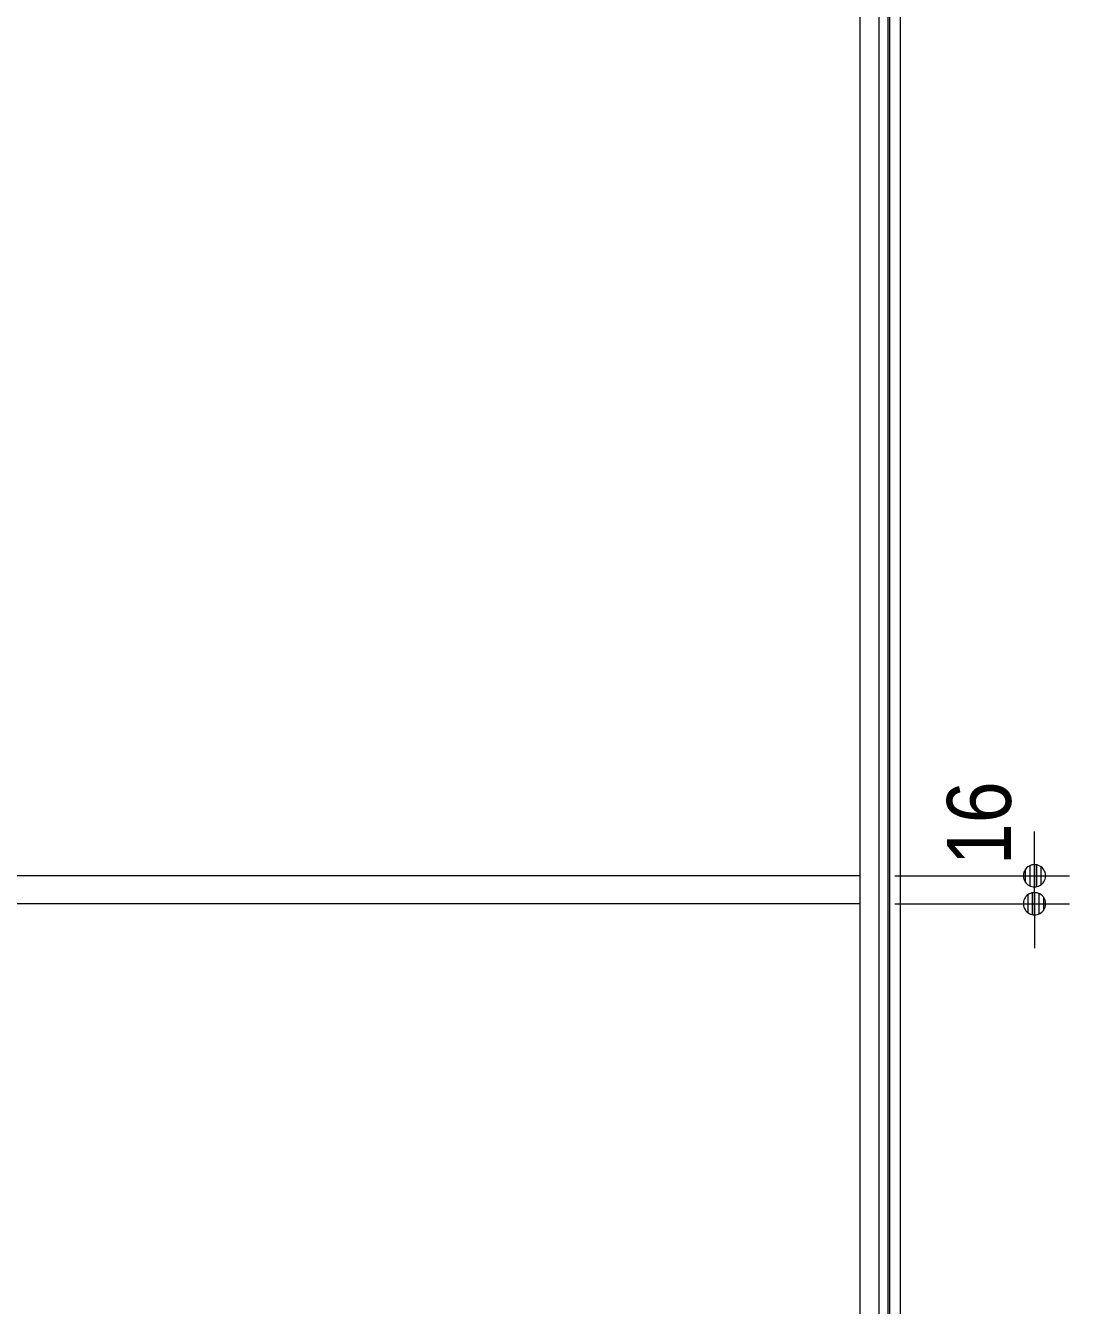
# Model space of a CAD drawing. Units: millimetres, scale not verified. Extents: x -6062 to 6062, y -3045 to 3045.
# Drawn here: x -1329 to -732, y -656 to 77 of the extents above; entities that cross this region are included whole.
import ezdxf
from ezdxf.enums import TextEntityAlignment as Align

# ---------------------------------------------------------------- set-up
doc = ezdxf.new("R2010")
doc.units = ezdxf.units.MM
doc.header["$LTSCALE"] = 20
for name, color, linetype, lineweight in [('0-1_0', 7, 'Continuous', 9), ('0-3_3一般', 7, 'Continuous', 9), ('0-5_2寸法-2', 7, 'Continuous', 9)]:
    doc.layers.add(name, color=color, linetype=linetype, lineweight=lineweight)
doc.styles.add('ＭＳ Ｐゴシック', font='')
doc.styles.get('ＭＳ Ｐゴシック').set_extended_font_data('MS PGothic')

# ---------------------------------------------------------------- blocks, each defined once
blk = doc.blocks.new('グループ-146')
at = {"layer": '0-3_3一般'}
for p, q in [((18720, 7050), (18720, -38740)), ((19040, 7100), (19040, -38740)), ((18720, -8200), (-4640, -8200)), ((18720, -8520), (-4640, -8520))]:
    blk.add_line(p, q, dxfattribs=at)
blk = doc.blocks.new('グループ-147')
at = {"layer": '0-3_3一般'}
blk.add_line((19040, 8000), (19040, -39000), dxfattribs=at)
blk = doc.blocks.new('グループ-148')
at = {"layer": '0-3_3一般'}
for name in ['グループ-147', 'グループ-146']:
    blk.add_blockref(name, (0, 0), dxfattribs=at)
blk = doc.blocks.new('_Dot')
at = {"layer": '0-1_0'}
for p, q in [((-10, 0), (-20, 0)), ((9.78, 2), (-9.78, 2)), ((7.99, 6), (-7.99, 6)), ((9.16, -3.98), (-9.16, -3.98)), ((6, -7.98), (-6, -7.98))]:
    blk.add_line(p, q, dxfattribs=at)
for points in [[(10, 0), (9.92, 1.25), (9.69, 2.49), (9.3, 3.68), (8.76, 4.82), (8.09, 5.88), (7.29, 6.85), (6.37, 7.71), (5.36, 8.44), (4.26, 9.05), (3.09, 9.51), (1.87, 9.82), (0.63, 9.98), (-0.63, 9.98), (-1.87, 9.82), (-3.09, 9.51), (-4.26, 9.05), (-5.36, 8.44), (-6.37, 7.71), (-7.29, 6.85), (-8.09, 5.88), (-8.76, 4.82), (-9.3, 3.68), (-9.69, 2.49), (-9.92, 1.25), (-10, 0), (0, 0)], [(-10, 0), (-9.92, -1.25), (-9.69, -2.49), (-9.3, -3.68), (-8.76, -4.82), (-8.09, -5.88), (-7.29, -6.85), (-6.37, -7.71), (-5.36, -8.44), (-4.26, -9.05), (-3.09, -9.51), (-1.87, -9.82), (-0.63, -9.98), (0.63, -9.98), (1.87, -9.82), (3.09, -9.51), (4.26, -9.05), (5.36, -8.44), (6.37, -7.71), (7.29, -6.85), (8.09, -5.88), (8.76, -4.82), (9.3, -3.68), (9.69, -2.49), (9.92, -1.25), (10, 0), (0, 0)]]:
    blk.add_lwpolyline(points, close=True, dxfattribs=at)
blk = doc.blocks.new('グループ-150')
at = {"layer": '0-3_3一般'}
for p, q in [((18940, -39000), (18940, 8000)), ((19060, 8000), (19060, -39000)), ((19180, 8000), (19180, -39000))]:
    blk.add_line(p, q, dxfattribs=at)

msp = doc.modelspace()

# ---------------------------------------------------------------- linework, layer by layer
at = {"layer": '0-5_2寸法-2'}
for p, q in [((-751.5, -397.29), (-751.5, -384.58)), ((-831.5, -410), (-731.5, -410)), ((-751.5, -426), (-751.5, -410)), ((-831.5, -426), (-731.5, -426)), ((-751.5, -438.71), (-751.5, -451.42))]:
    msp.add_line(p, q, dxfattribs=at)

# ---------------------------------------------------------------- block references
at = {"layer": '0-3_3一般', "xscale": 0.05, "yscale": 0.05}
for name in ['グループ-148', 'グループ-150']:
    msp.add_blockref(name, (-1787.5, 0), dxfattribs=at)
at = {"layer": '0-5_2寸法-2', "xscale": 0.6356201, "yscale": 0.6356201}
for p, rotation in [((-751.5, -410), 270), ((-751.5, -426), 90)]:
    msp.add_blockref('_Dot', p, dxfattribs=dict(at, rotation=rotation))

# ---------------------------------------------------------------- texts
at = {"layer": '0-5_2寸法-2', "style": 'ＭＳ Ｐゴシック', "width": 0.9}
msp.add_text('16', height=36.66, rotation=90, dxfattribs=at).set_placement((-753.98, -403.9), align=Align.BOTTOM_LEFT)

doc.saveas('drawing.dxf')
